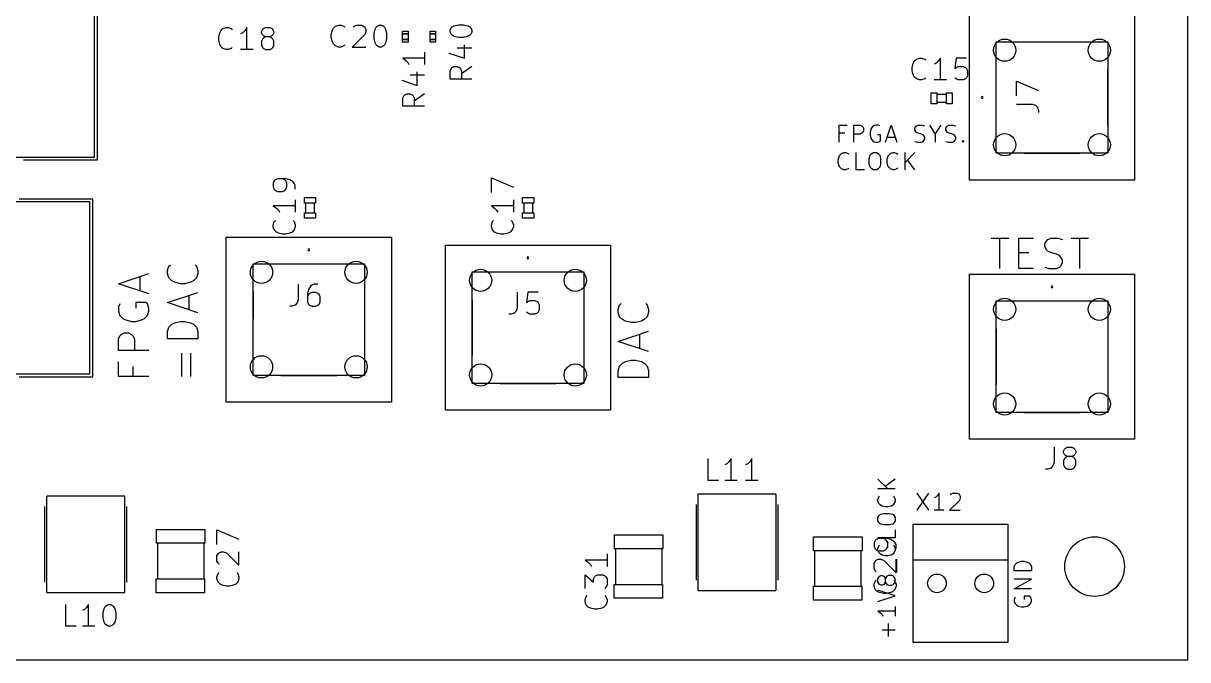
# Model space of a CAD drawing. Header units: millimetres. Extents: x 0 to 100, y 0 to 100.
# Drawn here: x 37.5 to 100, y 0 to 34.2 of the extents above; entities that cross this region are included whole.
import ezdxf

# ---------------------------------------------------------------- set-up
doc = ezdxf.new("R2010")
doc.units = ezdxf.units.MM
for name, color, linetype, true_color in [('Edge.Cuts', 254, 'CONTINUOUS', 0xd0d2cd), ('F.Fab', 9, 'CONTINUOUS', 0xafafaf), ('F.Silkscreen', 41, 'CONTINUOUS', 0xf2eda1)]:
    doc.layers.add(name, color=color, linetype=linetype, true_color=true_color)

msp = doc.modelspace()

# ---------------------------------------------------------------- linework, layer by layer
at = {"layer": 'Edge.Cuts', "linetype": 'CONTINUOUS'}
for p, q in [((100, 0), (100, 100)), ((0, 0), (100, 0))]:
    msp.add_line(p, q, dxfattribs=at)
at = {"layer": 'Edge.Cuts'}
for centre, radius in [((90.17, 32.74), 0.5969), ((95.25, 32.74), 0.5969), ((90.17, 27.66), 0.5969), ((95.25, 27.66), 0.5969), ((50.25, 20.81), 0.5969), ((55.33, 20.81), 0.5969), ((62.02, 20.3781), 0.5969), ((67.1, 20.3781), 0.5969), ((90.17, 18.82), 0.5969), ((95.25, 18.82), 0.5969), ((50.25, 15.73), 0.5969), ((55.33, 15.73), 0.5969), ((62.02, 15.2981), 0.5969), ((67.1, 15.2981), 0.5969), ((90.17, 13.74), 0.5969), ((95.25, 13.74), 0.5969), ((95, 5), 1.599999), ((86.53, 4.1), 0.5), ((89.07, 4.1), 0.5)]:
    msp.add_circle(centre, radius, dxfattribs=at)
at = {"layer": 'F.Fab', "linetype": 'CONTINUOUS'}
for p, q in [((41.2828, 26.9972), (41.2828, 36.2428)), ((88.275, 25.765), (88.275, 34.635)), ((97.145, 34.635), (97.145, 25.765)), ((57.82, 33.62), (57.82, 33.77)), ((57.82, 33.77), (58.12, 33.77)), ((58.12, 33.62), (57.82, 33.62)), ((57.82, 33.17), (57.82, 33.32)), ((57.82, 33.32), (58.12, 33.32)), ((58.12, 33.17), (57.82, 33.17)), ((58.12, 33.77), (58.12, 33.62)), ((58.12, 33.32), (58.12, 33.17)), ((59.3, 33.62), (59.3, 33.77)), ((59.3, 33.77), (59.6, 33.77)), ((59.6, 33.62), (59.3, 33.62)), ((59.3, 33.17), (59.3, 33.32)), ((59.3, 33.32), (59.6, 33.32)), ((59.6, 33.17), (59.3, 33.17)), ((59.6, 33.77), (59.6, 33.62)), ((59.6, 33.32), (59.6, 33.17)), ((89.713, 33.197), (95.707, 33.197)), ((89.713, 27.203), (89.713, 33.197)), ((95.707, 33.197), (95.707, 27.203)), ((86.226, 29.8552), (86.226, 30.4551)), ((86.226, 30.4551), (86.526, 30.4551)), ((86.526, 30.4551), (86.526, 29.8552)), ((86.535, 30.384), (87.025, 30.384)), ((87.0388, 29.8552), (87.0388, 30.4551)), ((87.0388, 30.4551), (87.3388, 30.4551)), ((87.3388, 30.4551), (87.3388, 29.8552)), ((86.526, 29.8552), (86.226, 29.8552)), ((87.025, 29.936), (86.535, 29.936)), ((87.3388, 29.8552), (87.0388, 29.8552)), ((81.271678, 27.797898), (81.271678, 28.717898)), ((81.271678, 28.717898), (81.709773, 28.717898)), ((81.578345, 28.279803), (81.271678, 28.279803)), ((82.060249, 27.797898), (82.060249, 28.717898)), ((82.060249, 28.717898), (82.410725, 28.717898)), ((82.410725, 28.235993), (82.060249, 28.235993)), ((82.410725, 28.717898), (82.498344, 28.674088)), ((82.498344, 28.279803), (82.410725, 28.235993)), ((82.498344, 28.674088), (82.542154, 28.630279)), ((82.542154, 28.323612), (82.498344, 28.279803)), ((82.542154, 28.630279), (82.585963, 28.54266)), ((82.585963, 28.411231), (82.542154, 28.323612)), ((82.585963, 28.54266), (82.585963, 28.411231)), ((82.980249, 28.49885), (82.93644, 28.323612)), ((82.93644, 28.323612), (82.93644, 28.192184)), ((82.93644, 28.192184), (82.980249, 28.016946)), ((83.024059, 28.586469), (82.980249, 28.49885)), ((83.111678, 28.674088), (83.024059, 28.586469)), ((83.243106, 28.717898), (83.111678, 28.674088)), ((83.374535, 28.717898), (83.243106, 28.717898)), ((83.505963, 28.192184), (83.330725, 28.192184)), ((83.462154, 28.674088), (83.374535, 28.717898)), ((83.505963, 27.885517), (83.505963, 28.192184)), ((83.768821, 27.797898), (84.075487, 28.717898)), ((84.075487, 28.717898), (84.382154, 27.797898)), ((85.345963, 28.54266), (85.389772, 28.630279)), ((85.345963, 28.455041), (85.345963, 28.54266)), ((85.389772, 28.367422), (85.345963, 28.455041)), ((85.389772, 28.630279), (85.433582, 28.674088)), ((85.433582, 28.323612), (85.389772, 28.367422)), ((85.433582, 28.674088), (85.521201, 28.717898)), ((85.521201, 28.279803), (85.433582, 28.323612)), ((85.521201, 28.717898), (85.740248, 28.717898)), ((85.696439, 28.235993), (85.521201, 28.279803)), ((85.784058, 28.192184), (85.696439, 28.235993)), ((85.740248, 28.717898), (85.871677, 28.674088)), ((85.827867, 28.148374), (85.784058, 28.192184)), ((85.871677, 28.060755), (85.827867, 28.148374)), ((86.134534, 28.717898), (86.4412, 28.235993)), ((86.4412, 28.235993), (86.747867, 28.717898)), ((86.4412, 28.235993), (86.4412, 27.797898)), ((87.010724, 28.54266), (87.054533, 28.630279)), ((87.010724, 28.455041), (87.010724, 28.54266)), ((87.054533, 28.367422), (87.010724, 28.455041)), ((87.054533, 28.630279), (87.098343, 28.674088)), ((87.098343, 28.323612), (87.054533, 28.367422)), ((87.098343, 28.674088), (87.185962, 28.717898)), ((87.185962, 28.279803), (87.098343, 28.323612)), ((87.185962, 28.717898), (87.405009, 28.717898)), ((87.3612, 28.235993), (87.185962, 28.279803)), ((87.448819, 28.192184), (87.3612, 28.235993)), ((87.405009, 28.717898), (87.536438, 28.674088)), ((87.492628, 28.148374), (87.448819, 28.192184)), ((87.536438, 28.060755), (87.492628, 28.148374)), ((82.980249, 28.016946), (83.024059, 27.929327)), ((83.024059, 27.929327), (83.111678, 27.841708)), ((83.111678, 27.841708), (83.243106, 27.797898)), ((83.243106, 27.797898), (83.330725, 27.797898)), ((83.330725, 27.797898), (83.462154, 27.841708)), ((83.462154, 27.841708), (83.505963, 27.885517)), ((83.85644, 28.060755), (84.294535, 28.060755)), ((85.345963, 27.841708), (85.477391, 27.797898)), ((85.477391, 27.797898), (85.696439, 27.797898)), ((85.696439, 27.797898), (85.784058, 27.841708)), ((85.784058, 27.841708), (85.827867, 27.885517)), ((85.827867, 27.885517), (85.871677, 27.973136)), ((85.871677, 27.973136), (85.871677, 28.060755)), ((87.010724, 27.841708), (87.142152, 27.797898)), ((87.142152, 27.797898), (87.3612, 27.797898)), ((87.3612, 27.797898), (87.448819, 27.841708)), ((87.448819, 27.841708), (87.492628, 27.885517)), ((87.492628, 27.885517), (87.536438, 27.973136)), ((87.536438, 27.973136), (87.536438, 28.060755)), ((87.886914, 27.841708), (87.930723, 27.885517)), ((87.930723, 27.797898), (87.886914, 27.841708)), ((87.930723, 27.885517), (87.974533, 27.841708)), ((87.930723, 27.885517), (87.930723, 27.797898)), ((87.974533, 27.841708), (87.930723, 27.797898)), ((26.9572, 26.9972), (41.2828, 26.9972)), ((81.227869, 26.842464), (81.271678, 27.017702)), ((81.271678, 27.017702), (81.315488, 27.105321)), ((81.315488, 27.105321), (81.403107, 27.19294)), ((81.403107, 27.19294), (81.534535, 27.23675)), ((81.534535, 27.23675), (81.622154, 27.23675)), ((81.622154, 27.23675), (81.753583, 27.19294)), ((81.753583, 27.19294), (81.797392, 27.149131)), ((82.191678, 26.31675), (82.191678, 27.23675)), ((82.892631, 26.930083), (82.93644, 27.105321)), ((82.892631, 26.623417), (82.892631, 26.930083)), ((82.93644, 27.105321), (83.024059, 27.19294)), ((83.024059, 27.19294), (83.111678, 27.23675)), ((83.111678, 27.23675), (83.286916, 27.23675)), ((83.286916, 27.23675), (83.374535, 27.19294)), ((83.374535, 27.19294), (83.462154, 27.105321)), ((83.462154, 27.105321), (83.505964, 26.930083)), ((83.505964, 26.930083), (83.505964, 26.623417)), ((83.856441, 26.842464), (83.90025, 27.017702)), ((83.90025, 27.017702), (83.94406, 27.105321)), ((83.94406, 27.105321), (84.031679, 27.19294)), ((84.031679, 27.19294), (84.163107, 27.23675)), ((84.163107, 27.23675), (84.250726, 27.23675)), ((84.250726, 27.23675), (84.382155, 27.19294)), ((84.382155, 27.19294), (84.425964, 27.149131)), ((84.82025, 26.31675), (84.82025, 27.23675)), ((85.345964, 27.23675), (84.82025, 26.711036)), ((95.707, 27.203), (89.713, 27.203)), ((81.227869, 26.711036), (81.227869, 26.842464)), ((81.271678, 26.535798), (81.227869, 26.711036)), ((81.315488, 26.448179), (81.271678, 26.535798)), ((81.403107, 26.36056), (81.315488, 26.448179)), ((81.534535, 26.31675), (81.403107, 26.36056)), ((81.622154, 26.31675), (81.534535, 26.31675)), ((81.753583, 26.36056), (81.622154, 26.31675)), ((81.797392, 26.404369), (81.753583, 26.36056)), ((82.629773, 26.31675), (82.191678, 26.31675)), ((82.93644, 26.448179), (82.892631, 26.623417)), ((83.024059, 26.36056), (82.93644, 26.448179)), ((83.111678, 26.31675), (83.024059, 26.36056)), ((83.286916, 26.31675), (83.111678, 26.31675)), ((83.374535, 26.36056), (83.286916, 26.31675)), ((83.462154, 26.448179), (83.374535, 26.36056)), ((83.505964, 26.623417), (83.462154, 26.448179)), ((83.856441, 26.711036), (83.856441, 26.842464)), ((83.90025, 26.535798), (83.856441, 26.711036)), ((83.94406, 26.448179), (83.90025, 26.535798)), ((84.031679, 26.36056), (83.94406, 26.448179)), ((84.163107, 26.31675), (84.031679, 26.36056)), ((84.250726, 26.31675), (84.163107, 26.31675)), ((84.382155, 26.36056), (84.250726, 26.31675)), ((84.425964, 26.404369), (84.382155, 26.36056)), ((85.345964, 26.31675), (84.951679, 26.842464)), ((97.145, 25.765), (88.275, 25.765)), ((41.0328, 24.5928), (26.7072, 24.5928)), ((41.0328, 15.3472), (41.0328, 24.5928)), ((52.5552, 24.524), (52.5552, 24.824)), ((52.5552, 24.824), (53.1551, 24.824)), ((53.1551, 24.524), (52.5552, 24.524)), ((52.636, 24.025), (52.636, 24.515)), ((53.084, 24.515), (53.084, 24.025)), ((53.1551, 24.824), (53.1551, 24.524)), ((64.2752, 24.524), (64.2752, 24.824)), ((64.2752, 24.824), (64.8751, 24.824)), ((64.8751, 24.524), (64.2752, 24.524)), ((64.356, 24.025), (64.356, 24.515)), ((64.804, 24.515), (64.804, 24.025)), ((64.8751, 24.824), (64.8751, 24.524)), ((52.5552, 23.7112), (52.5552, 24.0112)), ((52.5552, 24.0112), (53.1551, 24.0112)), ((53.1551, 24.0112), (53.1551, 23.7112)), ((64.2752, 23.7112), (64.2752, 24.0112)), ((64.2752, 24.0112), (64.8751, 24.0112)), ((64.8751, 24.0112), (64.8751, 23.7112)), ((53.1551, 23.7112), (52.5552, 23.7112)), ((64.8751, 23.7112), (64.2752, 23.7112)), ((48.355, 22.705), (57.225, 22.705)), ((48.355, 13.835), (48.355, 22.705)), ((57.225, 22.705), (57.225, 13.835)), ((89.449364, 22.643342), (90.384084, 22.643342)), ((89.916724, 21.007582), (89.916724, 22.643342)), ((90.929337, 21.007582), (90.929337, 22.643342)), ((90.929337, 22.643342), (91.708271, 22.643342)), ((92.40931, 22.487556), (92.487204, 22.565449)), ((92.487204, 22.565449), (92.64299, 22.643342)), ((92.64299, 22.643342), (93.032457, 22.643342)), ((93.032457, 22.643342), (93.266137, 22.565449)), ((93.733497, 22.643342), (94.668217, 22.643342)), ((94.200857, 21.007582), (94.200857, 22.643342)), ((60.125, 22.2731), (68.995, 22.2731)), ((60.125, 13.4031), (60.125, 22.2731)), ((68.995, 22.2731), (68.995, 13.4031)), ((92.331417, 22.331769), (92.40931, 22.487556)), ((92.331417, 22.175982), (92.331417, 22.331769)), ((92.40931, 22.020196), (92.331417, 22.175982)), ((92.487204, 21.942302), (92.40931, 22.020196)), ((92.64299, 21.864409), (92.487204, 21.942302)), ((49.793, 21.267), (55.787, 21.267)), ((49.793, 15.273), (49.793, 21.267)), ((55.787, 21.267), (55.787, 15.273)), ((90.929337, 21.864409), (91.474591, 21.864409)), ((92.954564, 21.786516), (92.64299, 21.864409)), ((93.11035, 21.708622), (92.954564, 21.786516)), ((93.188244, 21.630729), (93.11035, 21.708622)), ((93.266137, 21.474942), (93.188244, 21.630729)), ((93.188244, 21.163369), (93.266137, 21.319156)), ((93.266137, 21.319156), (93.266137, 21.474942)), ((42.563175, 20.198218), (44.198935, 20.743471)), ((45.196657, 20.899258), (45.27455, 21.132938)), ((45.196657, 20.743471), (45.196657, 20.899258)), ((45.27455, 20.509791), (45.196657, 20.743471)), ((45.27455, 21.132938), (45.352444, 21.210831)), ((46.67663, 21.210831), (46.754524, 21.132938)), ((46.754524, 21.132938), (46.832417, 20.899258)), ((46.832417, 20.743471), (46.754524, 20.509791)), ((46.832417, 20.899258), (46.832417, 20.743471)), ((61.563, 20.8351), (67.557, 20.8351)), ((61.563, 14.8411), (61.563, 20.8351)), ((67.557, 20.8351), (67.557, 14.8411)), ((88.275, 20.715), (97.145, 20.715)), ((88.275, 11.845), (88.275, 20.715)), ((91.708271, 21.007582), (90.929337, 21.007582)), ((92.331417, 21.085476), (92.565097, 21.007582)), ((92.565097, 21.007582), (92.954564, 21.007582)), ((92.954564, 21.007582), (93.11035, 21.085476)), ((93.11035, 21.085476), (93.188244, 21.163369)), ((97.145, 20.715), (97.145, 11.845)), ((44.198935, 19.652964), (42.563175, 20.198218)), ((43.731575, 19.808751), (43.731575, 20.587684)), ((45.430337, 20.354005), (45.27455, 20.509791)), ((45.586124, 20.276111), (45.430337, 20.354005)), ((45.897697, 20.198218), (45.586124, 20.276111)), ((46.131377, 20.198218), (45.897697, 20.198218)), ((46.44295, 20.276111), (46.131377, 20.198218)), ((46.598737, 20.354005), (46.44295, 20.276111)), ((46.754524, 20.509791), (46.598737, 20.354005)), ((45.196657, 19.185605), (46.832417, 19.730858)), ((46.365057, 18.796138), (46.365057, 19.575071)), ((42.641068, 19.107711), (42.563175, 18.951924)), ((42.563175, 18.951924), (42.563175, 18.718244)), ((44.043148, 19.185604), (43.497895, 19.185604)), ((43.497895, 19.185604), (43.497895, 18.874031)), ((44.121042, 19.107711), (44.043148, 19.185604)), ((44.198935, 18.874031), (44.121042, 19.107711)), ((44.198935, 18.718244), (44.198935, 18.874031)), ((46.832417, 18.640351), (45.196657, 19.185605)), ((69.406657, 18.814031), (69.48455, 19.047711)), ((69.406657, 18.658244), (69.406657, 18.814031)), ((69.48455, 19.047711), (69.562444, 19.125604)), ((70.88663, 19.125604), (70.964524, 19.047711)), ((70.964524, 19.047711), (71.042417, 18.814031)), ((71.042417, 18.814031), (71.042417, 18.658244)), ((89.713, 19.277), (95.707, 19.277)), ((89.713, 13.283), (89.713, 19.277)), ((95.707, 19.277), (95.707, 13.283)), ((42.563175, 18.718244), (42.641068, 18.484564)), ((42.641068, 18.484564), (42.796855, 18.328778)), ((42.796855, 18.328778), (42.952642, 18.250884)), ((42.952642, 18.250884), (43.264215, 18.172991)), ((43.264215, 18.172991), (43.497895, 18.172991)), ((43.497895, 18.172991), (43.809468, 18.250884)), ((43.809468, 18.250884), (43.965255, 18.328778)), ((43.965255, 18.328778), (44.121042, 18.484564)), ((44.121042, 18.484564), (44.198935, 18.718244)), ((45.586124, 18.095098), (45.897697, 18.172991)), ((45.897697, 18.172991), (46.131377, 18.172991)), ((46.131377, 18.172991), (46.44295, 18.095098)), ((69.48455, 18.424564), (69.406657, 18.658244)), ((69.640337, 18.268778), (69.48455, 18.424564)), ((69.796124, 18.190884), (69.640337, 18.268778)), ((70.107697, 18.112991), (69.796124, 18.190884)), ((70.65295, 18.190884), (70.341377, 18.112991)), ((70.808737, 18.268778), (70.65295, 18.190884)), ((70.964524, 18.424564), (70.808737, 18.268778)), ((71.042417, 18.658244), (70.964524, 18.424564)), ((42.718962, 17.471951), (42.874748, 17.549844)), ((42.874748, 17.549844), (43.108428, 17.549844)), ((43.108428, 17.549844), (43.264215, 17.471951)), ((45.196657, 17.627738), (45.27455, 17.861418)), ((45.196657, 17.238271), (45.196657, 17.627738)), ((45.27455, 17.861418), (45.430337, 18.017205)), ((45.430337, 18.017205), (45.586124, 18.095098)), ((46.44295, 18.095098), (46.598737, 18.017205)), ((46.598737, 18.017205), (46.754524, 17.861418)), ((46.754524, 17.861418), (46.832417, 17.627738)), ((46.832417, 17.627738), (46.832417, 17.238271)), ((69.406657, 17.100378), (71.042417, 17.645631)), ((70.341377, 18.112991), (70.107697, 18.112991)), ((42.563175, 17.238271), (42.641068, 17.394058)), ((42.563175, 16.615124), (42.563175, 17.238271)), ((42.641068, 17.394058), (42.718962, 17.471951)), ((43.264215, 17.471951), (43.342108, 17.394058)), ((43.342108, 17.394058), (43.420002, 17.238271)), ((43.420002, 17.238271), (43.420002, 16.615124)), ((46.832417, 17.238271), (45.196657, 17.238271)), ((71.042417, 16.555124), (69.406657, 17.100378)), ((70.575057, 16.710911), (70.575057, 17.489844)), ((44.198935, 16.615124), (42.563175, 16.615124)), ((45.97559, 15.213044), (45.97559, 16.459338)), ((46.44295, 16.459338), (46.44295, 15.213044)), ((42.563175, 15.213044), (42.563175, 15.991978)), ((43.342108, 15.758298), (43.342108, 15.213044)), ((69.406657, 15.542511), (69.48455, 15.776191)), ((69.48455, 15.776191), (69.640337, 15.931978)), ((69.640337, 15.931978), (69.796124, 16.009871)), ((69.796124, 16.009871), (70.107697, 16.087764)), ((70.107697, 16.087764), (70.341377, 16.087764)), ((70.341377, 16.087764), (70.65295, 16.009871)), ((70.65295, 16.009871), (70.808737, 15.931978)), ((70.808737, 15.931978), (70.964524, 15.776191)), ((70.964524, 15.776191), (71.042417, 15.542511)), ((26.7072, 15.3472), (41.0328, 15.3472)), ((44.198935, 15.213044), (42.563175, 15.213044)), ((55.787, 15.273), (49.793, 15.273)), ((69.406657, 15.153044), (69.406657, 15.542511)), ((71.042417, 15.153044), (69.406657, 15.153044)), ((71.042417, 15.542511), (71.042417, 15.153044)), ((67.557, 14.8411), (61.563, 14.8411)), ((57.225, 13.835), (48.355, 13.835)), ((68.995, 13.4031), (60.125, 13.4031)), ((95.707, 13.283), (89.713, 13.283)), ((97.145, 11.845), (88.275, 11.845)), ((83.363249, 9.696915), (83.888963, 9.171201)), ((84.283249, 9.696915), (83.757535, 9.30263)), ((38.717, 3.609), (38.717, 8.791)), ((42.908, 8.791), (38.717, 8.791)), ((42.908, 3.609), (42.908, 8.791)), ((73.692, 8.891), (73.692, 3.709)), ((77.883, 8.891), (73.692, 8.891)), ((77.883, 8.891), (77.883, 3.709)), ((84.283249, 9.171201), (83.363249, 9.171201)), ((83.407059, 8.733106), (83.450868, 8.776915)), ((84.19563, 8.776915), (84.23944, 8.733106)), ((38.616, 4.168), (38.616, 8.232)), ((43.01, 4.168), (43.01, 8.232)), ((73.59, 8.332), (73.59, 4.268)), ((77.984, 8.332), (77.984, 4.268)), ((83.363249, 8.601677), (83.407059, 8.733106)), ((83.363249, 8.514058), (83.363249, 8.601677)), ((83.407059, 8.38263), (83.363249, 8.514058)), ((83.494678, 8.295011), (83.407059, 8.38263)), ((83.582297, 8.251201), (83.494678, 8.295011)), ((83.757535, 8.207392), (83.582297, 8.251201)), ((83.888963, 8.207392), (83.757535, 8.207392)), ((84.064201, 8.251201), (83.888963, 8.207392)), ((84.15182, 8.295011), (84.064201, 8.251201)), ((84.23944, 8.38263), (84.15182, 8.295011)), ((84.23944, 8.733106), (84.283249, 8.601677)), ((84.283249, 8.514058), (84.23944, 8.38263)), ((84.283249, 8.601677), (84.283249, 8.514058)), ((83.363249, 7.637867), (83.407059, 7.725486)), ((83.363249, 7.462629), (83.363249, 7.637867)), ((83.407059, 7.725486), (83.494678, 7.813105)), ((83.494678, 7.813105), (83.669916, 7.856915)), ((83.669916, 7.856915), (83.976582, 7.856915)), ((83.976582, 7.856915), (84.15182, 7.813105)), ((84.15182, 7.813105), (84.23944, 7.725486)), ((84.23944, 7.725486), (84.283249, 7.637867)), ((84.283249, 7.637867), (84.283249, 7.462629)), ((44.6046, 6.2517), (44.6046, 7.0018)), ((44.6046, 7.0018), (47.2045, 7.0018)), ((47.2045, 7.0018), (47.2045, 6.2517)), ((83.407059, 7.37501), (83.363249, 7.462629)), ((83.494678, 7.287391), (83.407059, 7.37501)), ((83.669916, 7.243582), (83.494678, 7.287391)), ((83.976582, 7.243582), (83.669916, 7.243582)), ((84.15182, 7.287391), (83.976582, 7.243582)), ((84.23944, 7.37501), (84.15182, 7.287391)), ((84.283249, 7.462629), (84.23944, 7.37501)), ((84.283249, 6.980724), (84.283249, 6.542629)), ((44.6554, 6.2652), (44.6554, 4.3348)), ((47.1446, 6.2652), (47.1446, 4.3348)), ((69.2046, 5.9517), (69.2046, 6.7018)), ((69.2046, 6.7018), (71.8045, 6.7018)), ((71.8045, 6.7018), (71.8045, 5.9517)), ((79.9046, 5.8517), (79.9046, 6.6018)), ((79.9046, 6.6018), (82.5045, 6.6018)), ((82.5045, 6.6018), (82.5045, 5.8517)), ((84.283249, 6.542629), (83.363249, 6.542629)), ((47.2045, 6.2517), (44.6046, 6.2517)), ((71.8045, 5.9517), (69.2046, 5.9517)), ((69.2554, 5.9652), (69.2554, 4.0348)), ((71.7446, 5.9652), (71.7446, 4.0348)), ((82.5045, 5.8517), (79.9046, 5.8517)), ((79.9554, 5.8652), (79.9554, 3.9348)), ((82.4446, 5.8652), (82.4446, 3.9348)), ((83.363249, 5.973105), (83.407059, 6.104534)), ((83.363249, 5.885486), (83.363249, 5.973105)), ((83.407059, 5.754058), (83.363249, 5.885486)), ((83.407059, 6.104534), (83.450868, 6.148343)), ((83.494678, 5.666439), (83.407059, 5.754058)), ((83.582297, 5.622629), (83.494678, 5.666439)), ((84.15182, 5.666439), (84.064201, 5.622629)), ((84.23944, 5.754058), (84.15182, 5.666439)), ((84.19563, 6.148343), (84.23944, 6.104534)), ((84.23944, 6.104534), (84.283249, 5.973105)), ((84.283249, 5.885486), (84.23944, 5.754058)), ((84.283249, 5.973105), (84.283249, 5.885486)), ((83.757535, 5.57882), (83.582297, 5.622629)), ((83.888963, 5.57882), (83.757535, 5.57882)), ((84.064201, 5.622629), (83.888963, 5.57882)), ((84.370868, 4.70263), (84.370868, 5.403582)), ((90.683249, 4.984536), (90.727059, 5.115964)), ((90.727059, 5.115964), (90.814678, 5.203583)), ((90.814678, 5.203583), (90.902297, 5.247393)), ((90.902297, 5.247393), (91.077535, 5.291202)), ((91.077535, 5.291202), (91.208963, 5.291202)), ((91.208963, 5.291202), (91.384201, 5.247393)), ((91.384201, 5.247393), (91.47182, 5.203583)), ((91.47182, 5.203583), (91.55944, 5.115964)), ((91.55944, 5.115964), (91.603249, 4.984536)), ((83.363249, 4.352154), (83.407059, 4.439773)), ((83.407059, 4.439773), (83.450868, 4.483582)), ((83.450868, 4.483582), (83.538487, 4.527392)), ((83.538487, 4.527392), (83.582297, 4.527392)), ((83.582297, 4.527392), (83.669916, 4.483582)), ((83.669916, 4.483582), (83.713725, 4.439773)), ((83.713725, 4.439773), (83.757535, 4.352154)), ((83.801344, 4.439773), (83.757535, 4.352154)), ((83.845154, 4.483582), (83.801344, 4.439773)), ((83.932773, 4.527392), (83.845154, 4.483582)), ((84.108011, 4.527392), (83.932773, 4.527392)), ((84.19563, 4.483582), (84.108011, 4.527392)), ((84.23944, 4.439773), (84.19563, 4.483582)), ((84.283249, 4.352154), (84.23944, 4.439773)), ((90.683249, 4.765488), (90.683249, 4.984536)), ((91.603249, 4.765488), (90.683249, 4.765488)), ((91.603249, 4.984536), (91.603249, 4.765488)), ((44.5955, 3.5982), (44.5955, 4.3483)), ((44.5955, 4.3483), (47.1954, 4.3483)), ((47.1954, 4.3483), (47.1954, 3.5982)), ((69.1955, 3.2982), (69.1955, 4.0483)), ((69.1955, 4.0483), (71.7954, 4.0483)), ((71.7954, 4.0483), (71.7954, 3.2982)), ((79.8955, 3.1982), (79.8955, 3.9483)), ((79.8955, 3.9483), (82.4954, 3.9483)), ((82.4954, 3.9483), (82.4954, 3.1982)), ((83.363249, 4.176916), (83.363249, 4.352154)), ((83.407059, 4.089297), (83.363249, 4.176916)), ((83.450868, 4.045487), (83.407059, 4.089297)), ((83.538487, 4.001678), (83.450868, 4.045487)), ((83.582297, 4.001678), (83.538487, 4.001678)), ((83.669916, 4.045487), (83.582297, 4.001678)), ((83.713725, 4.089297), (83.669916, 4.045487)), ((83.757535, 4.176916), (83.713725, 4.089297)), ((83.757535, 4.352154), (83.757535, 4.176916)), ((83.757535, 4.176916), (83.801344, 4.089297)), ((83.801344, 4.089297), (83.845154, 4.045487)), ((83.845154, 4.045487), (83.932773, 4.001678)), ((83.932773, 4.001678), (84.108011, 4.001678)), ((84.108011, 4.001678), (84.19563, 4.045487)), ((84.19563, 4.045487), (84.23944, 4.089297)), ((84.23944, 4.089297), (84.283249, 4.176916)), ((84.283249, 4.176916), (84.283249, 4.352154)), ((90.683249, 3.801678), (91.603249, 4.327392)), ((91.603249, 4.327392), (90.683249, 4.327392)), ((91.603249, 3.801678), (90.683249, 3.801678)), ((38.717, 3.609), (42.908, 3.609)), ((47.1954, 3.5982), (44.5955, 3.5982)), ((71.7954, 3.2982), (69.1955, 3.2982)), ((73.692, 3.709), (77.883, 3.709)), ((82.4954, 3.1982), (79.8955, 3.1982)), ((84.283249, 3.432154), (83.363249, 3.738821)), ((83.363249, 3.125488), (84.283249, 3.432154)), ((90.727059, 3.363583), (90.683249, 3.275964)), ((90.683249, 3.275964), (90.683249, 3.144535)), ((90.683249, 3.144535), (90.727059, 3.013107)), ((91.51563, 3.407392), (91.208963, 3.407392)), ((91.208963, 3.407392), (91.208963, 3.232154)), ((91.55944, 3.363583), (91.51563, 3.407392)), ((91.603249, 3.232154), (91.55944, 3.363583)), ((91.55944, 3.013107), (91.603249, 3.144535)), ((91.603249, 3.144535), (91.603249, 3.232154)), ((84.283249, 2.599774), (83.363249, 2.599774)), ((83.363249, 2.599774), (83.494678, 2.512155)), ((83.494678, 2.512155), (83.582297, 2.424536)), ((84.283249, 2.862631), (84.283249, 2.336917)), ((90.727059, 3.013107), (90.814678, 2.925488)), ((90.814678, 2.925488), (90.902297, 2.881678)), ((90.902297, 2.881678), (91.077535, 2.837869)), ((91.077535, 2.837869), (91.208963, 2.837869)), ((91.208963, 2.837869), (91.384201, 2.881678)), ((91.384201, 2.881678), (91.47182, 2.925488)), ((91.47182, 2.925488), (91.55944, 3.013107)), ((83.582297, 2.424536), (83.626106, 2.336917)), ((83.932773, 1.241678), (83.932773, 1.942631)), ((84.283249, 1.592154), (83.582297, 1.592154))]:
    msp.add_line(p, q, dxfattribs=at)
at = {"layer": 'F.Fab'}
for centre, radius in [((90.17, 32.74), 0.5969), ((95.25, 32.74), 0.5969), ((90.17, 27.66), 0.5969), ((95.25, 27.66), 0.5969), ((50.25, 20.81), 0.5969), ((55.33, 20.81), 0.5969), ((62.02, 20.3781), 0.5969), ((67.1, 20.3781), 0.5969), ((90.17, 18.82), 0.5969), ((95.25, 18.82), 0.5969), ((50.25, 15.73), 0.5969), ((55.33, 15.73), 0.5969), ((62.02, 15.2981), 0.5969), ((67.1, 15.2981), 0.5969), ((90.17, 13.74), 0.5969), ((95.25, 13.74), 0.5969), ((95, 5), 1.599999), ((86.53, 4.1), 0.5), ((89.07, 4.1), 0.5)]:
    msp.add_circle(centre, radius, dxfattribs=at)
at = {"layer": 'F.Silkscreen', "linetype": 'CONTINUOUS'}
for p, q in [((41.4352, 26.8448), (41.4352, 36.3952)), ((48.006097, 33.67371), (48.062122, 33.78576)), ((48.062122, 33.78576), (48.174173, 33.89781)), ((48.174173, 33.89781), (48.342248, 33.953835)), ((48.342248, 33.953835), (48.454298, 33.953835)), ((48.454298, 33.953835), (48.622374, 33.89781)), ((48.622374, 33.89781), (48.678399, 33.841785)), ((49.350701, 33.78576), (49.23865, 33.67371)), ((49.462751, 33.953835), (49.350701, 33.78576)), ((49.462751, 32.777307), (49.462751, 33.953835)), ((50.247103, 33.729735), (50.303128, 33.841785)), ((50.303128, 33.841785), (50.359153, 33.89781)), ((50.359153, 33.89781), (50.471204, 33.953835)), ((50.471204, 33.953835), (50.695304, 33.953835)), ((50.695304, 33.953835), (50.807355, 33.89781)), ((50.807355, 33.89781), (50.86338, 33.841785)), ((50.86338, 33.841785), (50.919405, 33.729735)), ((53.99784, 33.582547), (54.053865, 33.806648)), ((54.053865, 33.806648), (54.10989, 33.918698)), ((54.10989, 33.918698), (54.221941, 34.030748)), ((54.221941, 34.030748), (54.390016, 34.086773)), ((54.390016, 34.086773), (54.502066, 34.086773)), ((54.502066, 34.086773), (54.670142, 34.030748)), ((54.670142, 34.030748), (54.726167, 33.974723)), ((55.174368, 33.974723), (55.230393, 34.030748)), ((55.230393, 34.030748), (55.342444, 34.086773)), ((55.342444, 34.086773), (55.622569, 34.086773)), ((55.622569, 34.086773), (55.73462, 34.030748)), ((55.73462, 34.030748), (55.790645, 33.974723)), ((55.790645, 33.974723), (55.84667, 33.862673)), ((55.84667, 33.862673), (55.84667, 33.750623)), ((56.294871, 33.638572), (56.350896, 33.862673)), ((56.350896, 33.862673), (56.406921, 33.974723)), ((56.406921, 33.974723), (56.462947, 34.030748)), ((56.462947, 34.030748), (56.574997, 34.086773)), ((56.574997, 34.086773), (56.687047, 34.086773)), ((56.687047, 34.086773), (56.799097, 34.030748)), ((56.799097, 34.030748), (56.855123, 33.974723)), ((56.855123, 33.974723), (56.911148, 33.862673)), ((56.911148, 33.862673), (56.967173, 33.638572)), ((60.373845, 33.820001), (60.42987, 33.932051)), ((60.373845, 33.707951), (60.373845, 33.820001)), ((60.42987, 33.932051), (60.485895, 33.988077)), ((60.485895, 33.988077), (60.597945, 34.044102)), ((60.597945, 34.044102), (60.822046, 34.100127)), ((60.822046, 34.100127), (61.102172, 34.100127)), ((61.102172, 34.100127), (61.326272, 34.044102)), ((61.326272, 34.044102), (61.438322, 33.988077)), ((61.438322, 33.988077), (61.494348, 33.932051)), ((61.494348, 33.932051), (61.550373, 33.820001)), ((61.550373, 33.820001), (61.550373, 33.707951)), ((47.950072, 33.449609), (48.006097, 33.67371)), ((47.950072, 33.281534), (47.950072, 33.449609)), ((48.006097, 33.057433), (47.950072, 33.281534)), ((49.23865, 33.67371), (49.1266, 33.617685)), ((50.247103, 33.67371), (50.247103, 33.729735)), ((50.303128, 33.561659), (50.247103, 33.67371)), ((50.303128, 33.337559), (50.247103, 33.225509)), ((50.247103, 33.225509), (50.247103, 33.001408)), ((50.359153, 33.505634), (50.303128, 33.561659)), ((50.359153, 33.393584), (50.303128, 33.337559)), ((50.471204, 33.449609), (50.359153, 33.505634)), ((50.471204, 33.449609), (50.359153, 33.393584)), ((50.695304, 33.449609), (50.471204, 33.449609)), ((50.807355, 33.505634), (50.695304, 33.449609)), ((50.807355, 33.393584), (50.695304, 33.449609)), ((50.86338, 33.561659), (50.807355, 33.505634)), ((50.86338, 33.337559), (50.807355, 33.393584)), ((50.919405, 33.67371), (50.86338, 33.561659)), ((50.919405, 33.225509), (50.86338, 33.337559)), ((50.919405, 33.729735), (50.919405, 33.67371)), ((50.919405, 33.001408), (50.919405, 33.225509)), ((53.99784, 33.414472), (53.99784, 33.582547)), ((54.053865, 33.190371), (53.99784, 33.414472)), ((54.10989, 33.078321), (54.053865, 33.190371)), ((55.790645, 33.582547), (55.118343, 32.910245)), ((55.84667, 33.750623), (55.790645, 33.582547)), ((56.294871, 33.358447), (56.294871, 33.638572)), ((56.350896, 33.134346), (56.294871, 33.358447)), ((56.967173, 33.358447), (56.911148, 33.134346)), ((56.967173, 33.638572), (56.967173, 33.358447)), ((57.82, 33.32), (57.82, 33.62)), ((57.82, 33.62), (58.12, 33.62)), ((58.12, 33.32), (57.82, 33.32)), ((58.12, 33.62), (58.12, 33.32)), ((59.3, 33.32), (59.3, 33.62)), ((59.3, 33.62), (59.6, 33.62)), ((59.6, 33.32), (59.3, 33.32)), ((59.6, 33.62), (59.6, 33.32)), ((60.42987, 33.595901), (60.373845, 33.707951)), ((60.485895, 33.539875), (60.42987, 33.595901)), ((60.597945, 33.48385), (60.485895, 33.539875)), ((60.822046, 33.427825), (60.597945, 33.48385)), ((61.102172, 33.427825), (60.822046, 33.427825)), ((61.326272, 33.48385), (61.102172, 33.427825)), ((61.438322, 33.539875), (61.326272, 33.48385)), ((61.494348, 33.595901), (61.438322, 33.539875)), ((61.550373, 33.707951), (61.494348, 33.595901)), ((91.21, 33.197), (94.21, 33.197)), ((48.062122, 32.945383), (48.006097, 33.057433)), ((48.174173, 32.833333), (48.062122, 32.945383)), ((48.342248, 32.777307), (48.174173, 32.833333)), ((48.454298, 32.777307), (48.342248, 32.777307)), ((48.622374, 32.833333), (48.454298, 32.777307)), ((48.678399, 32.889358), (48.622374, 32.833333)), ((49.798902, 32.777307), (49.1266, 32.777307)), ((50.247103, 33.001408), (50.303128, 32.889358)), ((50.303128, 32.889358), (50.359153, 32.833333)), ((50.359153, 32.833333), (50.471204, 32.777307)), ((50.471204, 32.777307), (50.695304, 32.777307)), ((50.695304, 32.777307), (50.807355, 32.833333)), ((50.807355, 32.833333), (50.86338, 32.889358)), ((50.86338, 32.889358), (50.919405, 33.001408)), ((54.221941, 32.966271), (54.10989, 33.078321)), ((54.390016, 32.910245), (54.221941, 32.966271)), ((54.502066, 32.910245), (54.390016, 32.910245)), ((54.670142, 32.966271), (54.502066, 32.910245)), ((54.726167, 33.022296), (54.670142, 32.966271)), ((55.118343, 32.910245), (55.84667, 32.910245)), ((56.406921, 33.022296), (56.350896, 33.134346)), ((56.462947, 32.966271), (56.406921, 33.022296)), ((56.574997, 32.910245), (56.462947, 32.966271)), ((56.687047, 32.910245), (56.574997, 32.910245)), ((56.799097, 32.966271), (56.687047, 32.910245)), ((56.855123, 33.022296), (56.799097, 32.966271)), ((56.911148, 33.134346), (56.855123, 33.022296)), ((59.010236, 32.641167), (59.010236, 31.968865)), ((60.31782, 32.587448), (61.158197, 32.307322)), ((60.766021, 32.867574), (61.550373, 32.867574)), ((61.158197, 32.307322), (61.158197, 33.035649)), ((59.010236, 32.305016), (57.833708, 32.305016)), ((57.833708, 32.305016), (58.001783, 32.192966)), ((58.001783, 32.192966), (58.113833, 32.080915)), ((58.113833, 32.080915), (58.169859, 31.968865)), ((85.201603, 31.814155), (85.257628, 32.038256)), ((85.257628, 32.038256), (85.313653, 32.150306)), ((85.313653, 32.150306), (85.425704, 32.262356)), ((85.425704, 32.262356), (85.593779, 32.318381)), ((85.593779, 32.318381), (85.705829, 32.318381)), ((85.705829, 32.318381), (85.873905, 32.262356)), ((85.873905, 32.262356), (85.92993, 32.206331)), ((86.490181, 32.038256), (86.378131, 31.982231)), ((86.602232, 32.150306), (86.490181, 32.038256)), ((86.714282, 32.318381), (86.602232, 32.150306)), ((86.714282, 31.141853), (86.714282, 32.318381)), ((87.554659, 32.318381), (87.498634, 31.75813)), ((88.114911, 32.318381), (87.554659, 32.318381)), ((58.225884, 31.408614), (59.010236, 31.408614)), ((58.61806, 30.848362), (58.61806, 31.576689)), ((60.373845, 31.63502), (60.42987, 31.747071)), ((60.373845, 31.186819), (60.373845, 31.63502)), ((60.42987, 31.747071), (60.485895, 31.803096)), ((60.485895, 31.803096), (60.597945, 31.859121)), ((60.597945, 31.859121), (60.766021, 31.859121)), ((60.766021, 31.859121), (60.878071, 31.803096)), ((60.878071, 31.803096), (60.934096, 31.747071)), ((60.934096, 31.747071), (60.990121, 31.63502)), ((61.550373, 31.859121), (60.990121, 31.466945)), ((60.990121, 31.63502), (60.990121, 31.186819)), ((85.201603, 31.64608), (85.201603, 31.814155)), ((85.257628, 31.421979), (85.201603, 31.64608)), ((85.313653, 31.309929), (85.257628, 31.421979)), ((85.425704, 31.197879), (85.313653, 31.309929)), ((87.498634, 31.75813), (87.554659, 31.814155)), ((87.554659, 31.814155), (87.66671, 31.87018)), ((87.66671, 31.87018), (87.946835, 31.87018)), ((87.946835, 31.87018), (88.058886, 31.814155)), ((88.058886, 31.814155), (88.114911, 31.75813)), ((88.114911, 31.75813), (88.170936, 31.64608)), ((88.170936, 31.365954), (88.114911, 31.253904)), ((88.170936, 31.64608), (88.170936, 31.365954)), ((89.713, 28.7), (89.713, 31.7)), ((95.71, 28.7), (95.707, 31.7)), ((57.777683, 31.128488), (58.61806, 30.848362)), ((61.550373, 31.186819), (60.373845, 31.186819)), ((85.593779, 31.141853), (85.425704, 31.197879)), ((85.705829, 31.141853), (85.593779, 31.141853)), ((85.873905, 31.197879), (85.705829, 31.141853)), ((85.92993, 31.253904), (85.873905, 31.197879)), ((87.050433, 31.141853), (86.378131, 31.141853)), ((87.554659, 31.197879), (87.498634, 31.253904)), ((87.66671, 31.141853), (87.554659, 31.197879)), ((87.946835, 31.141853), (87.66671, 31.141853)), ((88.058886, 31.197879), (87.946835, 31.141853)), ((88.114911, 31.253904), (88.058886, 31.197879)), ((90.810902, 30.291786), (90.810902, 31.076138)), ((90.810902, 31.076138), (91.98743, 30.571912)), ((57.833708, 30.17606), (57.889733, 30.288111)), ((57.833708, 29.727859), (57.833708, 30.17606)), ((57.889733, 30.288111), (57.945758, 30.344136)), ((57.945758, 30.344136), (58.057808, 30.400161)), ((58.057808, 30.400161), (58.225884, 30.400161)), ((58.225884, 30.400161), (58.337934, 30.344136)), ((58.337934, 30.344136), (58.393959, 30.288111)), ((58.393959, 30.288111), (58.449984, 30.17606)), ((59.010236, 30.400161), (58.449984, 30.007985)), ((58.449984, 30.17606), (58.449984, 29.727859)), ((59.010236, 29.727859), (57.833708, 29.727859)), ((90.810902, 29.843585), (91.651279, 29.843585)), ((91.651279, 29.843585), (91.819354, 29.78756)), ((91.819354, 29.78756), (91.931405, 29.67551)), ((91.931405, 29.67551), (91.98743, 29.507434)), ((91.98743, 29.507434), (91.98743, 29.395384)), ((91.21, 27.203), (94.21, 27.2)), ((37.4728, 26.8448), (41.4352, 26.8448)), ((50.935745, 25.716306), (50.87972, 25.604255)), ((50.99177, 25.772331), (50.935745, 25.716306)), ((51.10382, 25.828356), (50.99177, 25.772331)), ((51.552021, 25.828356), (51.10382, 25.828356)), ((51.495996, 25.772331), (51.383946, 25.828356)), ((51.552021, 25.716306), (51.495996, 25.772331)), ((51.776122, 25.772331), (51.552021, 25.828356)), ((51.608047, 25.604255), (51.552021, 25.716306)), ((51.944197, 25.66028), (51.776122, 25.772331)), ((52.000223, 25.604255), (51.944197, 25.66028)), ((62.59972, 25.100029), (62.59972, 25.884381)), ((62.59972, 25.884381), (63.776248, 25.380155)), ((50.87972, 25.604255), (50.87972, 25.380155)), ((50.87972, 25.380155), (50.935745, 25.268104)), ((50.935745, 25.268104), (50.99177, 25.212079)), ((50.99177, 25.212079), (51.10382, 25.156054)), ((51.10382, 25.156054), (51.383946, 25.156054)), ((51.383946, 25.156054), (51.495996, 25.212079)), ((51.495996, 25.212079), (51.552021, 25.268104)), ((51.552021, 25.268104), (51.608047, 25.380155)), ((51.608047, 25.380155), (51.608047, 25.604255)), ((52.056248, 25.492205), (52.000223, 25.604255)), ((52.056248, 25.268104), (52.056248, 25.492205)), ((41.1852, 24.7452), (37.2228, 24.7452)), ((41.1852, 15.1948), (41.1852, 24.7452)), ((52.056248, 24.707853), (52.056248, 24.035551)), ((63.776248, 24.707853), (63.776248, 24.035551)), ((52.056248, 24.371702), (50.87972, 24.371702)), ((50.87972, 24.371702), (51.047795, 24.259652)), ((51.047795, 24.259652), (51.159845, 24.147601)), ((51.159845, 24.147601), (51.215871, 24.035551)), ((63.776248, 24.371702), (62.59972, 24.371702)), ((62.59972, 24.371702), (62.767795, 24.259652)), ((62.767795, 24.259652), (62.879845, 24.147601)), ((62.879845, 24.147601), (62.935871, 24.035551)), ((50.87972, 23.363249), (50.935745, 23.531325)), ((50.87972, 23.251199), (50.87972, 23.363249)), ((50.935745, 23.083124), (50.87972, 23.251199)), ((50.935745, 23.531325), (50.99177, 23.58735)), ((51.944197, 23.58735), (52.000223, 23.531325)), ((52.000223, 23.531325), (52.056248, 23.363249)), ((52.056248, 23.251199), (52.000223, 23.083124)), ((52.056248, 23.363249), (52.056248, 23.251199)), ((62.59972, 23.363249), (62.655745, 23.531325)), ((62.59972, 23.251199), (62.59972, 23.363249)), ((62.655745, 23.083124), (62.59972, 23.251199)), ((62.655745, 23.531325), (62.71177, 23.58735)), ((63.664197, 23.58735), (63.720223, 23.531325)), ((63.720223, 23.531325), (63.776248, 23.363249)), ((63.776248, 23.251199), (63.720223, 23.083124)), ((63.776248, 23.363249), (63.776248, 23.251199)), ((51.047795, 22.971073), (50.935745, 23.083124)), ((51.159845, 22.915048), (51.047795, 22.971073)), ((51.383946, 22.859023), (51.159845, 22.915048)), ((51.552021, 22.859023), (51.383946, 22.859023)), ((51.776122, 22.915048), (51.552021, 22.859023)), ((51.888172, 22.971073), (51.776122, 22.915048)), ((52.000223, 23.083124), (51.888172, 22.971073)), ((62.767795, 22.971073), (62.655745, 23.083124)), ((62.879845, 22.915048), (62.767795, 22.971073)), ((63.103946, 22.859023), (62.879845, 22.915048)), ((63.272021, 22.859023), (63.103946, 22.859023)), ((63.496122, 22.915048), (63.272021, 22.859023)), ((63.608172, 22.971073), (63.496122, 22.915048)), ((63.720223, 23.083124), (63.608172, 22.971073)), ((51.29, 21.267), (54.29, 21.267)), ((63.06, 20.8351), (66.06, 20.8351)), ((52.216793, 20.169185), (52.216793, 19.328808)), ((52.889095, 20.057135), (52.777044, 19.88906)), ((52.94512, 20.11316), (52.889095, 20.057135)), ((53.05717, 20.169185), (52.94512, 20.11316)), ((53.281271, 20.169185), (53.05717, 20.169185)), ((49.793, 19.77), (49.79, 16.77)), ((52.777044, 19.88906), (52.721019, 19.664959)), ((52.721019, 19.664959), (52.721019, 19.216758)), ((52.777044, 19.608934), (52.721019, 19.496884)), ((52.833069, 19.664959), (52.777044, 19.608934)), ((52.94512, 19.720984), (52.833069, 19.664959)), ((53.16922, 19.720984), (52.94512, 19.720984)), ((53.281271, 19.664959), (53.16922, 19.720984)), ((53.337296, 19.608934), (53.281271, 19.664959)), ((53.393321, 19.496884), (53.337296, 19.608934)), ((53.393321, 19.216758), (53.393321, 19.496884)), ((55.787, 19.77), (55.787, 16.77)), ((63.986793, 19.737285), (63.986793, 18.896908)), ((64.547044, 19.737285), (64.491019, 19.177034)), ((65.107296, 19.737285), (64.547044, 19.737285)), ((51.880642, 18.992657), (51.768592, 18.992657)), ((52.048718, 19.048683), (51.880642, 18.992657)), ((52.160768, 19.160733), (52.048718, 19.048683)), ((52.216793, 19.328808), (52.160768, 19.160733)), ((52.721019, 19.216758), (52.777044, 19.104708)), ((52.777044, 19.104708), (52.833069, 19.048683)), ((52.833069, 19.048683), (52.94512, 18.992657)), ((52.94512, 18.992657), (53.16922, 18.992657)), ((53.16922, 18.992657), (53.281271, 19.048683)), ((53.281271, 19.048683), (53.337296, 19.104708)), ((53.337296, 19.104708), (53.393321, 19.216758)), ((61.563, 19.3381), (61.56, 16.3381)), ((63.986793, 18.896908), (63.930768, 18.728833)), ((64.491019, 19.177034), (64.547044, 19.233059)), ((64.547044, 19.233059), (64.659095, 19.289084)), ((64.659095, 19.289084), (64.93922, 19.289084)), ((64.93922, 19.289084), (65.051271, 19.233059)), ((65.051271, 19.233059), (65.107296, 19.177034)), ((65.107296, 19.177034), (65.163321, 19.064984)), ((65.163321, 18.784858), (65.107296, 18.672808)), ((65.163321, 19.064984), (65.163321, 18.784858)), ((67.557, 19.3381), (67.557, 16.3381)), ((91.21, 19.277), (94.21, 19.277)), ((63.650642, 18.560757), (63.538592, 18.560757)), ((63.818718, 18.616783), (63.650642, 18.560757)), ((63.930768, 18.728833), (63.818718, 18.616783)), ((64.547044, 18.616783), (64.491019, 18.672808)), ((64.659095, 18.560757), (64.547044, 18.616783)), ((64.93922, 18.560757), (64.659095, 18.560757)), ((65.051271, 18.616783), (64.93922, 18.560757)), ((65.107296, 18.672808), (65.051271, 18.616783)), ((89.713, 17.78), (89.71, 14.78)), ((95.707, 17.78), (95.707, 14.78)), ((37.2228, 15.1948), (41.1852, 15.1948)), ((51.29, 15.27), (54.29, 15.273)), ((63.06, 14.8381), (66.06, 14.8411)), ((91.21, 13.28), (94.21, 13.283)), ((92.817824, 11.417103), (92.817824, 10.576726)), ((93.32205, 11.193003), (93.378075, 11.305053)), ((93.378075, 11.305053), (93.4341, 11.361078)), ((93.4341, 11.361078), (93.546151, 11.417103)), ((93.546151, 11.417103), (93.770251, 11.417103)), ((93.770251, 11.417103), (93.882302, 11.361078)), ((93.882302, 11.361078), (93.938327, 11.305053)), ((93.938327, 11.305053), (93.994352, 11.193003)), ((74.236619, 9.623844), (74.236619, 10.800372)), ((75.469172, 10.800372), (75.357122, 10.632297)), ((75.469172, 9.623844), (75.469172, 10.800372)), ((76.589675, 10.800372), (76.477625, 10.632297)), ((76.589675, 9.623844), (76.589675, 10.800372)), ((93.32205, 11.136978), (93.32205, 11.193003)), ((93.378075, 11.024927), (93.32205, 11.136978)), ((93.378075, 10.800827), (93.32205, 10.688777)), ((93.32205, 10.688777), (93.32205, 10.464676)), ((93.4341, 10.968902), (93.378075, 11.024927)), ((93.4341, 10.856852), (93.378075, 10.800827)), ((93.546151, 10.912877), (93.4341, 10.968902)), ((93.546151, 10.912877), (93.4341, 10.856852)), ((93.770251, 10.912877), (93.546151, 10.912877)), ((93.882302, 10.968902), (93.770251, 10.912877)), ((93.882302, 10.856852), (93.770251, 10.912877)), ((93.938327, 11.024927), (93.882302, 10.968902)), ((93.938327, 10.800827), (93.882302, 10.856852)), ((93.994352, 11.136978), (93.938327, 11.024927)), ((93.994352, 10.688777), (93.938327, 10.800827)), ((93.994352, 11.193003), (93.994352, 11.136978)), ((93.994352, 10.464676), (93.994352, 10.688777)), ((75.245071, 10.520247), (75.133021, 10.464222)), ((75.357122, 10.632297), (75.245071, 10.520247)), ((76.365574, 10.520247), (76.253524, 10.464222)), ((76.477625, 10.632297), (76.365574, 10.520247)), ((92.481673, 10.240575), (92.369623, 10.240575)), ((92.649749, 10.296601), (92.481673, 10.240575)), ((92.761799, 10.408651), (92.649749, 10.296601)), ((92.817824, 10.576726), (92.761799, 10.408651)), ((93.32205, 10.464676), (93.378075, 10.352626)), ((93.378075, 10.352626), (93.4341, 10.296601)), ((93.4341, 10.296601), (93.546151, 10.240575)), ((93.546151, 10.240575), (93.770251, 10.240575)), ((93.770251, 10.240575), (93.882302, 10.296601)), ((93.882302, 10.296601), (93.938327, 10.352626)), ((93.938327, 10.352626), (93.994352, 10.464676)), ((74.796871, 9.623844), (74.236619, 9.623844)), ((75.805323, 9.623844), (75.133021, 9.623844)), ((76.925826, 9.623844), (76.253524, 9.623844)), ((85.452237, 8.952463), (86.06861, 8.027903)), ((86.06861, 8.952463), (85.452237, 8.027903)), ((86.552903, 8.820383), (86.46485, 8.73233)), ((86.640956, 8.952463), (86.552903, 8.820383)), ((86.640956, 8.027903), (86.640956, 8.952463)), ((87.257329, 8.86441), (87.301356, 8.908436)), ((87.301356, 8.908436), (87.389409, 8.952463)), ((87.389409, 8.952463), (87.609543, 8.952463)), ((87.609543, 8.952463), (87.697596, 8.908436)), ((87.697596, 8.908436), (87.741623, 8.86441)), ((87.741623, 8.86441), (87.785649, 8.776356)), ((87.785649, 8.776356), (87.785649, 8.688303)), ((86.46485, 8.73233), (86.376796, 8.688303)), ((87.741623, 8.556223), (87.213303, 8.027903)), ((87.785649, 8.688303), (87.741623, 8.556223)), ((86.905116, 8.027903), (86.376796, 8.027903)), ((87.213303, 8.027903), (87.785649, 8.027903)), ((47.856164, 6.191078), (47.856164, 6.97543)), ((47.856164, 6.97543), (49.032692, 6.471204)), ((85.26, 7.275), (90.34, 7.275)), ((85.26, 5.37), (85.26, 7.275)), ((90.34, 7.275), (90.34, 5.37)), ((83.212189, 6.407355), (83.156164, 6.295304)), ((83.156164, 6.295304), (83.156164, 6.071204)), ((83.268214, 6.46338), (83.212189, 6.407355)), ((83.380264, 6.519405), (83.268214, 6.46338)), ((83.828465, 6.519405), (83.380264, 6.519405)), ((83.77244, 6.46338), (83.66039, 6.519405)), ((83.828465, 6.407355), (83.77244, 6.46338)), ((84.052566, 6.46338), (83.828465, 6.519405)), ((83.884491, 6.295304), (83.828465, 6.407355)), ((83.884491, 6.071204), (83.884491, 6.295304)), ((84.220641, 6.351329), (84.052566, 6.46338)), ((84.276667, 6.295304), (84.220641, 6.351329)), ((84.332692, 6.183254), (84.276667, 6.295304)), ((47.856164, 5.574801), (47.912189, 5.686852)), ((47.912189, 5.686852), (47.968214, 5.742877)), ((47.968214, 5.742877), (48.080264, 5.798902)), ((48.080264, 5.798902), (48.192315, 5.798902)), ((48.192315, 5.798902), (48.36039, 5.742877)), ((48.36039, 5.742877), (49.032692, 5.070575)), ((49.032692, 5.070575), (49.032692, 5.798902)), ((68.808197, 5.682301), (68.808197, 5.009999)), ((83.156164, 6.071204), (83.212189, 5.959153)), ((83.212189, 5.959153), (83.268214, 5.903128)), ((83.268214, 5.903128), (83.380264, 5.847103)), ((83.380264, 5.847103), (83.66039, 5.847103)), ((83.66039, 5.847103), (83.77244, 5.903128)), ((83.77244, 5.903128), (83.828465, 5.959153)), ((83.828465, 5.959153), (83.884491, 6.071204)), ((84.332692, 5.959153), (84.332692, 6.183254)), ((47.856164, 5.294676), (47.856164, 5.574801)), ((47.912189, 5.182625), (47.856164, 5.294676)), ((47.968214, 5.1266), (47.912189, 5.182625)), ((68.808197, 5.34615), (67.631669, 5.34615)), ((67.631669, 5.34615), (67.799744, 5.2341)), ((67.799744, 5.2341), (67.911794, 5.122049)), ((67.911794, 5.122049), (67.96782, 5.009999)), ((83.156164, 5.174801), (83.212189, 5.286852)), ((83.156164, 4.894676), (83.156164, 5.174801)), ((83.212189, 5.286852), (83.268214, 5.342877)), ((83.268214, 5.342877), (83.380264, 5.398902)), ((83.380264, 5.398902), (83.492315, 5.398902)), ((83.492315, 5.398902), (83.66039, 5.342877)), ((83.66039, 5.342877), (84.332692, 4.670575)), ((84.332692, 4.670575), (84.332692, 5.398902)), ((85.26, 5.37), (90.34, 5.37)), ((85.26, 0.925), (85.26, 5.37)), ((90.34, 5.37), (90.34, 0.925)), ((47.856164, 4.454298), (47.912189, 4.622374)), ((47.856164, 4.342248), (47.856164, 4.454298)), ((47.912189, 4.622374), (47.968214, 4.678399)), ((48.920641, 4.678399), (48.976667, 4.622374)), ((48.976667, 4.622374), (49.032692, 4.454298)), ((49.032692, 4.454298), (49.032692, 4.342248)), ((67.631669, 3.833471), (67.631669, 4.561798)), ((67.631669, 4.561798), (68.07987, 4.169622)), ((68.07987, 4.337697), (68.135895, 4.449748)), ((68.135895, 4.449748), (68.19192, 4.505773)), ((68.19192, 4.505773), (68.30397, 4.561798)), ((68.30397, 4.561798), (68.584096, 4.561798)), ((68.584096, 4.561798), (68.696146, 4.505773)), ((68.696146, 4.505773), (68.752172, 4.449748)), ((68.752172, 4.449748), (68.808197, 4.337697)), ((83.212189, 4.782625), (83.156164, 4.894676)), ((83.268214, 4.7266), (83.212189, 4.782625)), ((47.912189, 4.174173), (47.856164, 4.342248)), ((48.024239, 4.062122), (47.912189, 4.174173)), ((48.136289, 4.006097), (48.024239, 4.062122)), ((48.36039, 3.950072), (48.136289, 4.006097)), ((48.528465, 3.950072), (48.36039, 3.950072)), ((48.752566, 4.006097), (48.528465, 3.950072)), ((48.864616, 4.062122), (48.752566, 4.006097)), ((48.976667, 4.174173), (48.864616, 4.062122)), ((49.032692, 4.342248), (48.976667, 4.174173)), ((68.07987, 4.169622), (68.07987, 4.337697)), ((68.752172, 3.889496), (68.696146, 3.833471)), ((68.808197, 4.001546), (68.752172, 3.889496)), ((68.808197, 4.337697), (68.808197, 4.001546)), ((83.156164, 4.054298), (83.212189, 4.222374)), ((83.156164, 3.942248), (83.156164, 4.054298)), ((83.212189, 3.774173), (83.156164, 3.942248)), ((83.212189, 4.222374), (83.268214, 4.278399)), ((83.324239, 3.662122), (83.212189, 3.774173)), ((84.276667, 3.774173), (84.164616, 3.662122)), ((84.220641, 4.278399), (84.276667, 4.222374)), ((84.276667, 4.222374), (84.332692, 4.054298)), ((84.332692, 3.942248), (84.276667, 3.774173)), ((84.332692, 4.054298), (84.332692, 3.942248)), ((67.631669, 3.217194), (67.687694, 3.38527)), ((67.631669, 3.105144), (67.631669, 3.217194)), ((67.687694, 3.38527), (67.743719, 3.441295)), ((68.696146, 3.441295), (68.752172, 3.38527)), ((68.752172, 3.38527), (68.808197, 3.217194)), ((68.808197, 3.217194), (68.808197, 3.105144)), ((83.436289, 3.606097), (83.324239, 3.662122)), ((83.66039, 3.550072), (83.436289, 3.606097)), ((83.828465, 3.550072), (83.66039, 3.550072)), ((84.052566, 3.606097), (83.828465, 3.550072)), ((84.164616, 3.662122), (84.052566, 3.606097)), ((39.730198, 1.797307), (39.730198, 2.973835)), ((40.73865, 2.69371), (40.6266, 2.637685)), ((40.850701, 2.80576), (40.73865, 2.69371)), ((40.962751, 2.973835), (40.850701, 2.80576)), ((40.962751, 1.797307), (40.962751, 2.973835)), ((41.747103, 2.525634), (41.803128, 2.749735)), ((41.747103, 2.245509), (41.747103, 2.525634)), ((41.803128, 2.749735), (41.859153, 2.861785)), ((41.859153, 2.861785), (41.915179, 2.91781)), ((41.915179, 2.91781), (42.027229, 2.973835)), ((42.027229, 2.973835), (42.139279, 2.973835)), ((42.139279, 2.973835), (42.251329, 2.91781)), ((42.251329, 2.91781), (42.307355, 2.861785)), ((42.307355, 2.861785), (42.36338, 2.749735)), ((42.36338, 2.749735), (42.419405, 2.525634)), ((42.419405, 2.525634), (42.419405, 2.245509)), ((67.687694, 2.937069), (67.631669, 3.105144)), ((67.799744, 2.825018), (67.687694, 2.937069)), ((67.911794, 2.768993), (67.799744, 2.825018)), ((68.135895, 2.712968), (67.911794, 2.768993)), ((68.30397, 2.712968), (68.135895, 2.712968)), ((68.528071, 2.768993), (68.30397, 2.712968)), ((68.640121, 2.825018), (68.528071, 2.768993)), ((68.752172, 2.937069), (68.640121, 2.825018)), ((68.808197, 3.105144), (68.752172, 2.937069)), ((41.803128, 2.021408), (41.747103, 2.245509)), ((41.859153, 1.909358), (41.803128, 2.021408)), ((41.915179, 1.853333), (41.859153, 1.909358)), ((42.307355, 1.909358), (42.251329, 1.853333)), ((42.36338, 2.021408), (42.307355, 1.909358)), ((42.419405, 2.245509), (42.36338, 2.021408)), ((40.29045, 1.797307), (39.730198, 1.797307)), ((41.298902, 1.797307), (40.6266, 1.797307)), ((42.027229, 1.797307), (41.915179, 1.853333)), ((42.139279, 1.797307), (42.027229, 1.797307)), ((42.251329, 1.853333), (42.139279, 1.797307)), ((90.34, 0.925), (85.26, 0.925))]:
    msp.add_line(p, q, dxfattribs=at)
at = {"layer": 'F.Silkscreen'}
for centre, radius in [((90.17, 32.74), 0.5969), ((95.25, 32.74), 0.5969), ((90.17, 27.66), 0.5969), ((95.25, 27.66), 0.5969), ((50.25, 20.81), 0.5969), ((55.33, 20.81), 0.5969), ((62.02, 20.3781), 0.5969), ((67.1, 20.3781), 0.5969), ((90.17, 18.82), 0.5969), ((95.25, 18.82), 0.5969), ((50.25, 15.73), 0.5969), ((55.33, 15.73), 0.5969), ((62.02, 15.2981), 0.5969), ((67.1, 15.2981), 0.5969), ((90.17, 13.74), 0.5969), ((95.25, 13.74), 0.5969), ((95, 5), 1.599999), ((86.53, 4.1), 0.5), ((89.07, 4.1), 0.5)]:
    msp.add_circle(centre, radius, dxfattribs=at)
for centre, start, end in [((88.96, 30.2), 0, 180), ((88.96, 30.2), -180, 0), ((52.79, 22.02), -270, -90), ((52.79, 22.02), -90, 90), ((64.56, 21.5881), -270, -90), ((64.56, 21.5881), -90, 90), ((92.71, 20.03), -270, -90), ((92.71, 20.03), -90, 90)]:
    msp.add_arc(centre, 0.05, start, end, dxfattribs=at)

doc.saveas('drawing.dxf')
